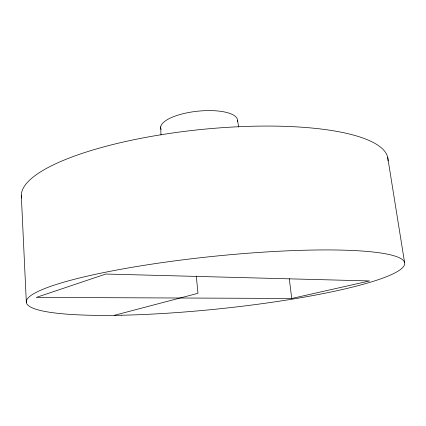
<?xml version="1.0" encoding="UTF-8"?>
<svg xmlns="http://www.w3.org/2000/svg" width="426" height="426" viewBox="0 0 426 426"><rect width="100%" height="100%" fill="white"/><g stroke="black" fill="none" stroke-linecap="round" stroke-linejoin="round"><path stroke-width="0.64" d="M160.996 134.967L160.708 126.81M114.195 315.346L197.978 293.296L196.295 276.091M291.746 298.466L369.608 280.936L105.85 274.035L36.295 297.412L291.746 298.466L289.27 278.716M238.656 127.039L237.548 120.281M387.703 157.354L404.604 262.65M21.3 195.31L26.337 302.412M21.566 198.031A184.272 48.42 -5.9 0 1 201.088 129.509A184.272 48.42 -5.9 0 1 388.001 160.911M161.087 129.451A38.633 12.897 -5.9 0 1 197.834 111.186A38.633 12.897 -5.9 0 1 237.415 121.602M121.202 315.235A190.193 26.401 -5.9 0 0 404.7 263.449A190.193 26.401 -5.9 0 0 120.59 269.328A190.193 26.401 -5.9 0 0 121.202 315.235"/></g></svg>
